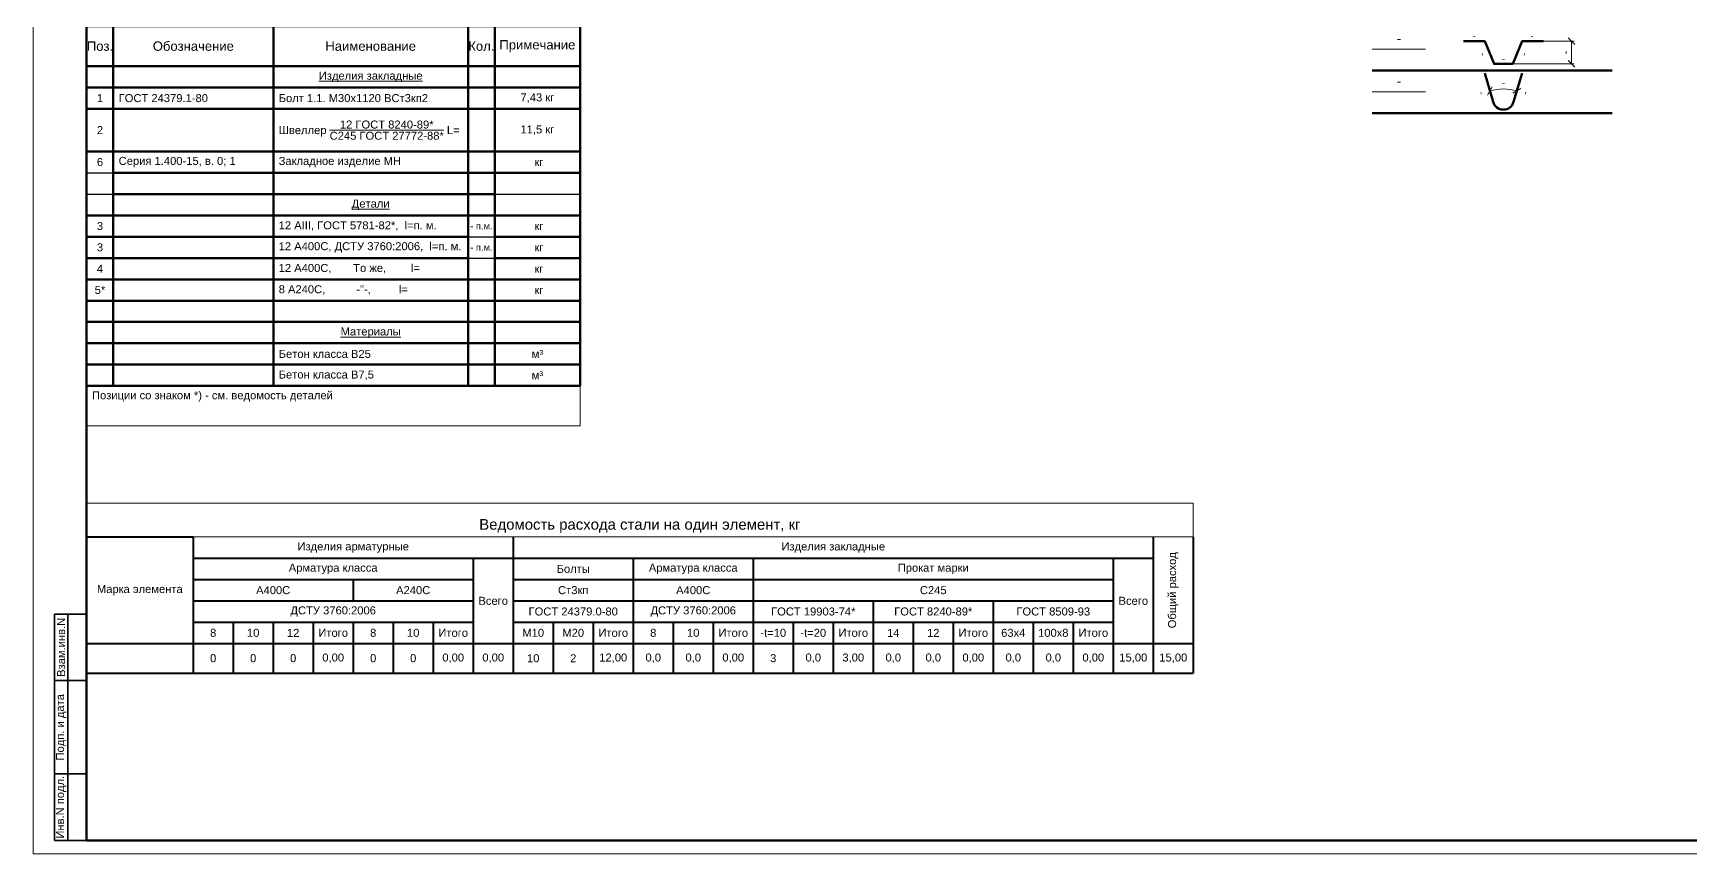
# Paper-space layout 'А1 г' of a CAD drawing. Header units: millimetres. Extents: x -1826 to 3142, y -699 to 3864.
# Drawn here: x 1 to 622, y 1 to 309 of the extents above; entities that cross this region are included whole.
import ezdxf
from ezdxf.enums import TextEntityAlignment as Align

# ---------------------------------------------------------------- set-up
doc = ezdxf.new("R2010")
doc.units = ezdxf.units.MM
doc.header["$MEASUREMENT"] = 0
doc.header["$PDMODE"] = 3
for name, color, linetype, lineweight in [('01_Спецификация', 7, 'Continuous', 13), ('01_Спецификация @ 1 (1)', 7, 'Continuous', 13), ('01_Формат', 7, 'Continuous', 13)]:
    doc.layers.add(name, color=color, linetype=linetype, lineweight=lineweight)
doc.styles.add('Arial', font='arial.ttf')
doc.dimstyles.new('А-2.5-1', dxfattribs={"dimscale": 0, "dimtxt": 2.5, "dimasz": 2.5, "dimexe": 1, "dimexo": 0, "dimgap": 1, "dimtad": 1, "dimdec": 1, "dimlfac": -1, "dimrnd": 1, "dimtxsty": 'Arial', "dimblk": 'OBLIQUE', "dimcen": 0, "dimclrd": 256, "dimclre": 256, "dimadec": 1, "dimazin": 2, "dimtfac": 1, "dimtdec": 1, "dimtmove": 0, "dimatfit": 3, "dimfxl": 1, "dimtfill": 1, "dimtolj": 1, "dimlwd": 15, "dimlwe": 15, "dimarcsym": 0})

# ---------------------------------------------------------------- blocks, each defined once
blk = doc.blocks.new('*T35')
at = {"layer": '01_Спецификация', "color": 0, "lineweight": 50, "transparency": 16777216}
for p, q in [((0, -15), (185, -15)), ((0, -15), (0, -150)), ((10, -15), (10, -150)), ((70, -15), (70, -150)), ((143, -15), (143, -150)), ((153, -15), (153, -150)), ((185, -15), (185, -150)), ((0, -30), (185, -30)), ((0, -38), (185, -38)), ((0, -46), (185, -46)), ((0, -62), (185, -62)), ((10, -70), (185, -70)), ((10, -78), (153, -78)), ((0, -86), (185, -86)), ((0, -94), (143, -94)), ((153, -94), (185, -94)), ((0, -102), (143, -102)), ((153, -102), (185, -102)), ((0, -110), (185, -110)), ((0, -118), (185, -118)), ((0, -126), (185, -126)), ((0, -134), (185, -134)), ((0, -142), (185, -142)), ((0, -150), (185, -150))]:
    blk.add_line(p, q, dxfattribs=at)
at = {"layer": '01_Спецификация', "color": 0, "linetype": 'ByBlock', "lineweight": -2, "transparency": 16777216}
for p, q in [((0, -70), (10, -70)), ((0, -78), (10, -78)), ((153, -78), (185, -78)), ((143, -94), (153, -94)), ((143, -102), (153, -102))]:
    blk.add_line(p, q, dxfattribs=at)
at = {"layer": 'Defpoints', "color": 8, "linetype": 'ByBlock', "lineweight": 0, "transparency": 16777216}
for p, q in [((0, 0), (185, 0)), ((0, 0), (0, -15)), ((185, 0), (185, -15)), ((0, -150), (0, -165)), ((185, -150), (185, -165)), ((0, -165), (185, -165))]:
    blk.add_line(p, q, dxfattribs=at)
at = {"layer": '01_Спецификация', "color": 0, "transparency": 16777216, "style": 'Arial'}
for s, insert, char_height, width, attachment_point in [('Спецификация на элемент', (92.5, -14.94), 5, 184.88, 8), ('Поз.', (5, -22.5), 3.5, 9.88, 5), ('Обозначение', (40, -22.5), 3.5, 59.88, 5), ('Наименование', (106.5, -22.5), 3.5, 72.88, 5), ('Кол.', (148, -22.5), 3.5, 9.88, 5), ('Примечание', (169, -22.5), 3.5, 31.88, 5)]:
    blk.add_mtext(s, dxfattribs=dict(at, insert=insert, char_height=char_height, width=width, attachment_point=attachment_point))
at = {"layer": '01_Спецификация', "transparency": 16777216, "style": 'Arial'}
for s, insert, char_height, width, attachment_point in [('{\\LИзделия закладные}', (106.5, -34), 3, 69, 5), ('1', (5, -42), 3, 10, 5), ('ГОСТ 24379.1-80', (12, -42), 3, 56, 4), ('Болт 1.1. М30х1120 ВСт3кп2', (72, -42), 3, 69, 4), ('7,43 кг', (169, -42), 3, 32, 5), ('2', (5, -54), 3, 10, 5), ('\\A1;Швеллер \\S12 ГОСТ 8240-89*/С245 ГОСТ 27772-88*; L=', (72, -54), 3, 69, 4), ('11,5 кг', (169, -54), 3, 32, 5), ('6', (5, -66), 3, 10, 5), ('Серия 1.400-15, в. 0; 1', (12, -66), 3, 56, 4), ('Закладное изделие МН', (72, -66), 3, 69, 4), (' кг', (169, -66), 3, 32, 5), ('{\\LДетали}', (106.5, -82), 3, 69, 5), ('3', (5, -90), 3, 10, 5), ('12 АIII, ГОСТ 5781-82*,  l=п. м.', (72, -90), 3, 69, 4), ('- п.м.', (148, -90), 2.5, 10, 5), (' кг', (169, -90), 3, 32, 5), ('3', (5, -98), 3, 10, 5), ('12 А400С, ДСТУ 3760:2006,  l=п. м.', (72, -98), 3, 69, 4), ('- п.м.', (148, -98), 2.5, 10, 5), (' кг', (169, -98), 3, 32, 5), ('4', (5, -106), 3, 10, 5), ('12 А400С,       То же,        l=', (72, -106), 3, 69, 4), (' кг', (169, -106), 3, 32, 5), ('5*', (5, -114), 3, 10, 5), ('8 А240С,          -"-,         l=', (72, -114), 3, 69, 4), (' кг', (169, -114), 3, 32, 5), ('{\\LМатериалы}', (106.5, -130), 3, 69, 5), ('Бетон класса В25', (72, -138), 3, 69, 4), ('м³', (169, -138), 3, 32, 5), ('Бетон класса В7,5', (72, -146), 3, 69, 4), ('м³', (169, -146), 3, 32, 5), ('Позиции со знаком *) - см. ведомость деталей', (2, -152), 3, 181, 1)]:
    blk.add_mtext(s, dxfattribs=dict(at, insert=insert, char_height=char_height, width=width, attachment_point=attachment_point))
blk = doc.blocks.new('*T55')
at = {"layer": '01_Спецификация', "color": 0, "lineweight": 40, "transparency": 16777216}
for p, q in [((0, -12.69), (40, -12.69)), ((0, -12.69), (0, -63.76)), ((40, -12.69), (40, -63.76)), ((160, -12.69), (160, -63.76)), ((400, -12.69), (400, -63.76)), ((415, -12.69), (415, -63.76)), ((40, -20.69), (400, -20.69)), ((145, -20.69), (145, -63.76)), ((205, -20.69), (205, -63.76)), ((250, -20.69), (250, -63.76)), ((385, -20.69), (385, -63.76)), ((40, -28.69), (145, -28.69)), ((100, -28.69), (100, -36.69)), ((160, -28.69), (385, -28.69)), ((40, -36.69), (145, -36.69)), ((160, -36.69), (385, -36.69)), ((295, -36.69), (295, -63.76)), ((40, -44.69), (145, -44.69)), ((55, -44.69), (55, -63.76)), ((70, -44.69), (70, -63.76)), ((85, -44.69), (85, -63.76)), ((100, -44.69), (100, -63.76)), ((115, -44.69), (115, -63.76)), ((130, -44.69), (130, -63.76)), ((160, -44.69), (265, -44.69)), ((175, -44.69), (175, -63.76)), ((190, -44.69), (190, -63.76)), ((220, -44.69), (220, -63.76)), ((235, -44.69), (235, -63.76)), ((265, -44.69), (265, -63.76)), ((280, -44.69), (280, -63.76)), ((295, -44.69), (385, -44.69)), ((310, -44.69), (310, -63.76)), ((325, -44.69), (325, -63.76)), ((340, -44.69), (340, -63.76)), ((355, -44.69), (355, -63.76)), ((370, -44.69), (370, -63.76)), ((0, -52.69), (415, -52.69)), ((0, -63.76), (415, -63.76))]:
    blk.add_line(p, q, dxfattribs=at)
at = {"layer": '01_Спецификация', "linetype": 'ByBlock', "transparency": 16777216}
blk.add_line((40, -12.69), (415, -12.69), dxfattribs=at)
at = {"layer": '01_Спецификация', "color": 0, "linetype": 'ByBlock', "lineweight": 40, "transparency": 16777216}
for p, q in [((340, -36.69), (340, -44.69)), ((265, -44.69), (295, -44.69))]:
    blk.add_line(p, q, dxfattribs=at)
at = {"layer": 'Defpoints', "color": 8, "linetype": 'ByBlock', "lineweight": 0, "transparency": 16777216}
for p, q in [((0, 0), (415, 0)), ((0, 0), (0, -12.69)), ((415, 0), (415, -12.69))]:
    blk.add_line(p, q, dxfattribs=at)
at = {"layer": '01_Спецификация', "transparency": 16777216, "style": 'Arial'}
for s, insert, char_height, width, attachment_point in [('Ведомость расхода стали на один элемент, кг', (207.5, -11.19), 4, 412, 8), ('Изделия арматурные', (100, -16.69), 3, 117, 5), ('Изделия закладные', (280, -16.69), 3, 237, 5), ('Арматура класса', (92.5, -24.69), 3, 102, 5), ('Болты', (182.5, -24.69), 3, 42, 5), ('Арматура класса', (227.5, -24.69), 3, 42, 5), ('Прокат марки', (317.5, -24.69), 3, 132, 5), ('Марка элемента', (20, -32.69), 3, 37, 5), ('А400С', (70, -32.69), 3, 57, 5), ('А240С', (122.5, -32.69), 3, 42, 5), ('Всего', (152.5, -36.69), 3, 12, 5), ('Ст3кп', (182.5, -32.69), 3, 42, 5), ('А400С', (227.5, -32.69), 3, 42, 5), ('С245', (317.5, -32.69), 3, 132, 5), ('Всего', (392.5, -36.69), 3, 12, 5), ('ДСТУ 3760:2006', (92.5, -40.69), 3, 102, 5), ('ГОСТ 24379.0-80', (182.5, -40.69), 3, 42, 5), ('ДСТУ 3760:2006', (227.5, -40.69), 3, 42, 5), ('ГОСТ 19903-74*', (272.5, -40.69), 3, 42, 5), ('ГОСТ 8240-89*', (317.5, -40.69), 3, 42, 5), ('ГОСТ 8509-93', (362.5, -40.69), 3, 42, 5), ('8', (47.5, -48.69), 3, 12, 5), ('10', (62.5, -48.69), 3, 12, 5), ('12', (77.5, -48.69), 3, 12, 5), ('Итого', (92.5, -48.69), 3, 12, 5), ('8', (107.5, -48.69), 3, 12, 5), ('10', (122.5, -48.69), 3, 12, 5), ('Итого', (137.5, -48.69), 3, 12, 5), ('М10', (167.5, -48.69), 3, 12, 5), ('М20', (182.5, -48.69), 3, 12, 5), ('Итого', (197.5, -48.69), 3, 12, 5), ('8', (212.5, -48.69), 3, 12, 5), ('10', (227.5, -48.69), 3, 12, 5), ('Итого', (242.5, -48.69), 3, 12, 5), ('-t=10', (257.5, -48.69), 3, 12, 5), ('-t=20', (272.5, -48.69), 3, 12, 5), ('Итого', (287.5, -48.69), 3, 12, 5), ('14', (302.5, -48.69), 3, 12, 5), ('12', (317.5, -48.69), 3, 12, 5), ('Итого', (332.5, -48.69), 3, 12, 5), ('63х4', (347.5, -48.69), 3, 12, 5), ('100х8', (362.5, -48.69), 3, 12, 5), ('Итого', (377.5, -48.69), 3, 12, 5), ('0', (47.5, -58.22), 3, 12, 5), ('0', (62.5, -58.22), 3, 12, 5), ('0', (77.5, -58.22), 3, 12, 5), ('0,00', (92.5, -58.22), 3, 12, 5), ('0', (107.5, -58.22), 3, 12, 5), ('0', (122.5, -58.22), 3, 12, 5), ('0,00', (137.5, -58.22), 3, 12, 5), ('0,00', (152.5, -58.22), 3, 12, 5), ('10', (167.5, -58.22), 3, 12, 5), ('2', (182.5, -58.22), 3, 12, 5), ('12,00', (197.5, -58.22), 3, 12, 5), ('0,0', (212.5, -58.22), 3, 12, 5), ('0,0', (227.5, -58.22), 3, 12, 5), ('0,00', (242.5, -58.22), 3, 12, 5), ('3', (257.5, -58.22), 3, 12, 5), ('0,0', (272.5, -58.22), 3, 12, 5), ('3,00', (287.5, -58.22), 3, 12, 5), ('0,0', (302.5, -58.22), 3, 12, 5), ('0,0', (317.5, -58.22), 3, 12, 5), ('0,00', (332.5, -58.22), 3, 12, 5), ('0,0', (347.5, -58.22), 3, 12, 5), ('0,0', (362.5, -58.22), 3, 12, 5), ('0,00', (377.5, -58.22), 3, 12, 5), ('15,00', (392.5, -58.22), 3, 12, 5), ('15,00', (407.5, -58.22), 3, 12, 5)]:
    blk.add_mtext(s, dxfattribs=dict(at, insert=insert, char_height=char_height, width=width, attachment_point=attachment_point))
at = {"layer": '01_Спецификация', "transparency": 16777216, "insert": (407.5, -32.69), "char_height": 3, "width": 37, "attachment_point": 5, "rotation": 90, "style": 'Arial'}
blk.add_mtext('Общий расход', dxfattribs=at)
blk = doc.blocks.new('_Oblique')
at = {"color": 0, "linetype": 'ByBlock', "lineweight": -2}
blk.add_line((-0.5, -0.5), (0.5, 0.5), dxfattribs=at)
blk = doc.blocks.new('*D91')
at = {"layer": '01_Спецификация', "lineweight": 15, "transparency": 16777216}
for p, q in [((566.75, 305.95), (578.26, 305.95)), ((577.26, 297.47), (577.26, 305.95)), ((555.26, 297.47), (578.26, 297.47))]:
    blk.add_line(p, q, dxfattribs=at)
at = {"layer": 'Defpoints', "color": 0, "transparency": 16777216}
for p in [(566.75, 305.95), (555.26, 297.47)]:
    blk.add_point(p, dxfattribs=at)
at = {"layer": '01_Спецификация', "lineweight": 15, "transparency": 16777216, "xscale": 2.5, "yscale": 2.5, "zscale": 2.5}
for p, rotation in [((577.26, 305.95), 90), ((577.26, 297.47), 270)]:
    blk.add_blockref('_Oblique', p, dxfattribs=dict(at, rotation=rotation))
at = {"layer": '01_Спецификация', "color": 0, "transparency": 16777216, "insert": (575.01, 301.71), "char_height": 2.5, "attachment_point": 5, "rotation": 90, "style": 'Arial', "bg_fill": 3, "box_fill_scale": 1.25, "bg_fill_color": 256, "bg_fill_true_color": 13158600, "bg_fill_transparency": 0}
blk.add_mtext('\\A1;-', dxfattribs=at)
at = {"layer": 'Defpoints', "color": 0, "transparency": 16777216}
blk.add_point((577.26, 305.95), dxfattribs=at)
blk = doc.blocks.new('*D92')
at = {"layer": '01_Спецификация', "lineweight": 15, "transparency": 16777216}
blk.add_arc((551.76, 270.05), 18, 73.71489, 106.28511, dxfattribs=at)
at = {"layer": 'Defpoints', "color": 0, "transparency": 16777216}
for p in [(544.76, 294.01), (558.76, 294.01), (547.92, 283.19), (555.6, 283.19)]:
    blk.add_point(p, dxfattribs=at)
at = {"layer": '01_Спецификация', "lineweight": 15, "transparency": 16777216, "xscale": 2.5, "yscale": 2.5, "zscale": 2.5}
for p, rotation in [((546.71, 287.33), 196.2851122486955), ((556.81, 287.33), 343.7148877513044)]:
    blk.add_blockref('_Oblique', p, dxfattribs=dict(at, rotation=rotation))
at = {"layer": '01_Спецификация', "color": 0, "transparency": 16777216, "insert": (551.76, 290.3), "char_height": 2.5, "attachment_point": 5, "style": 'Arial', "bg_fill": 3, "box_fill_scale": 1.25, "bg_fill_color": 256, "bg_fill_true_color": 13158600, "bg_fill_transparency": 0}
blk.add_mtext('\\A1;-', dxfattribs=at)
at = {"layer": 'Defpoints', "color": 0, "transparency": 16777216}
blk.add_point((553.47, 287.97), dxfattribs=at)

psp = doc.layouts.new('А1 г')

# ---------------------------------------------------------------- linework, layer by layer
at = {"layer": '01_Спецификация'}
for p, q in [((502.6, 303.01), (522.6, 303.01)), ((502.6, 287.01), (522.6, 287.01))]:
    psp.add_line(p, q, dxfattribs=at)
at = {"layer": '01_Спецификация', "lineweight": 50}
for p, q in [((502.6, 295.01), (592.6, 295.01)), ((544.76, 294.01), (547.92, 283.19)), ((502.6, 279.01), (592.6, 279.01))]:
    psp.add_line(p, q, dxfattribs=at)
psp.add_lwpolyline([(536.78, 305.95), (544.78, 305.95), (548.26, 297.47), (555.26, 297.47), (558.75, 305.95), (566.75, 305.95)], dxfattribs=at)
psp.add_arc((551.76, 284.31), 4, 196.28511, 343.71489, dxfattribs=at)
at = {"layer": '01_Формат', "lineweight": 35}
for p, q in [((8.5, 91.01), (8.5, 6.01)), ((20.5, 91.01), (8.5, 91.01)), ((13.5, 91.01), (13.5, 6.01)), ((20.5, 66.01), (8.5, 66.01)), ((8.5, 31.01), (20.5, 31.01)), ((8.5, 6.01), (20.5, 6.01))]:
    psp.add_line(p, q, dxfattribs=at)
at = {"layer": '01_Формат'}
psp.add_lwpolyline([(0.5, 1.01), (841.5, 1.01), (841.5, 595.01), (0.5, 595.01)], close=True, dxfattribs=at)
at = {"layer": '01_Формат', "lineweight": 50}
psp.add_lwpolyline([(20.5, 6.01), (836.5, 6.01), (836.5, 590.01), (20.5, 590.01)], close=True, dxfattribs=at)

# ---------------------------------------------------------------- block references
for name, p in [('*T35', (20.56, 326.61)), ('*T55', (20.5, 132.64))]:
    psp.add_blockref(name, p)

# ---------------------------------------------------------------- texts
at = {"layer": '01_Спецификация @ 1 (1)', "style": 'Arial'}
for p in [(512.6, 307.01), (512.6, 291.01)]:
    psp.add_text('-', height=3.5, dxfattribs=at).set_placement(p, align=Align.MIDDLE_CENTER)
for p in [(540.78, 305.95), (562.49, 305.95), (551.76, 297.47)]:
    psp.add_text('-', height=2.5, dxfattribs=at).set_placement(p, align=Align.BOTTOM_CENTER)
psp.add_text('-', height=2.5, rotation=292.33013, dxfattribs=at).set_placement((542.29, 300.39), align=Align.BOTTOM_CENTER)
psp.add_text('-', height=2.5, rotation=73.71489, dxfattribs=at).set_placement((558.64, 286.87), align=Align.TOP_CENTER)
at = {"layer": '01_Формат', "lineweight": 35, "style": 'Arial'}
for s, p in [('Взам.инв.N', (11, 78.51)), ('Подп. и дата', (11, 48.51)), ('Инв.N подл.', (11, 18.51))]:
    psp.add_text(s, height=3, rotation=90, dxfattribs=at).set_placement(p, align=Align.MIDDLE)

# ---------------------------------------------------------------- next in the draw order: dimensions: what is measured, and where the dimension line sits
at = {"layer": '01_Спецификация @ 1 (1)'}
dim = psp.add_linear_dim(base=(577.26, 305.95), p1=(555.26, 297.47), p2=(566.75, 305.95), angle=90, text='-', dimstyle='А-2.5-1', override={"dimscale": 1, "dimtix": 0, "dimtofl": 1, "dimtmove": 1, "dimatfit": 3}, dxfattribs=at)
dim.commit()
dim.dimension.update_dxf_attribs({"geometry": '*D91', "text_midpoint": (575.01, 301.71)})

# ---------------------------------------------------------------- next in the draw order: linework, layer by layer
at = {"layer": '01_Спецификация', "lineweight": 50}
psp.add_line((558.76, 294.01), (555.6, 283.19), dxfattribs=at)

# ---------------------------------------------------------------- next in the draw order: texts
at = {"layer": '01_Спецификация @ 1 (1)', "style": 'Arial'}
psp.add_text('-', height=2.5, rotation=67.66987, dxfattribs=at).set_placement((561.24, 300.41), align=Align.BOTTOM_CENTER)

# ---------------------------------------------------------------- next in the draw order: dimensions: what is measured, and where the dimension line sits
at = {"layer": '01_Спецификация @ 1 (1)'}
dim = psp.add_angular_dim_2l(base=(553.47, 287.97), line1=((558.76, 294.01), (555.6, 283.19)), line2=((544.76, 294.01), (547.92, 283.19)), text='-', dimstyle='А-2.5-1', override={"dimscale": 1, "dimtix": 0, "dimtofl": 1, "dimtmove": 0, "dimatfit": 3}, dxfattribs=at)
dim.commit()
dim.dimension.update_dxf_attribs({"geometry": '*D92', "text_midpoint": (551.76, 290.3)})

# ---------------------------------------------------------------- next in the draw order: texts
at = {"layer": '01_Спецификация @ 1 (1)', "style": 'Arial'}
psp.add_text('-', height=2.5, rotation=286.28511, dxfattribs=at).set_placement((544.88, 286.87), align=Align.TOP_CENTER)

doc.saveas('drawing.dxf')
